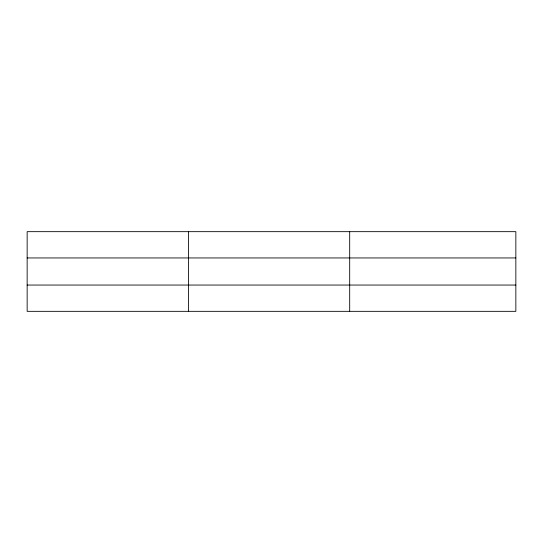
<?xml version="1.0" encoding="UTF-8"?>
<svg xmlns="http://www.w3.org/2000/svg" width="543" height="543" viewBox="0 0 543 543"><rect width="100%" height="100%" fill="white"/><g stroke="black" fill="none" stroke-linecap="round" stroke-linejoin="round"><path stroke-width="0.81" d="M188.421 311.336L188.421 231.664M349.692 311.336L349.692 231.664M515.85 257.952L515.85 231.664L27.15 231.664L27.15 311.336L515.85 311.336L515.85 257.952L27.15 257.952M27.15 285.048L515.85 285.048"/></g></svg>
